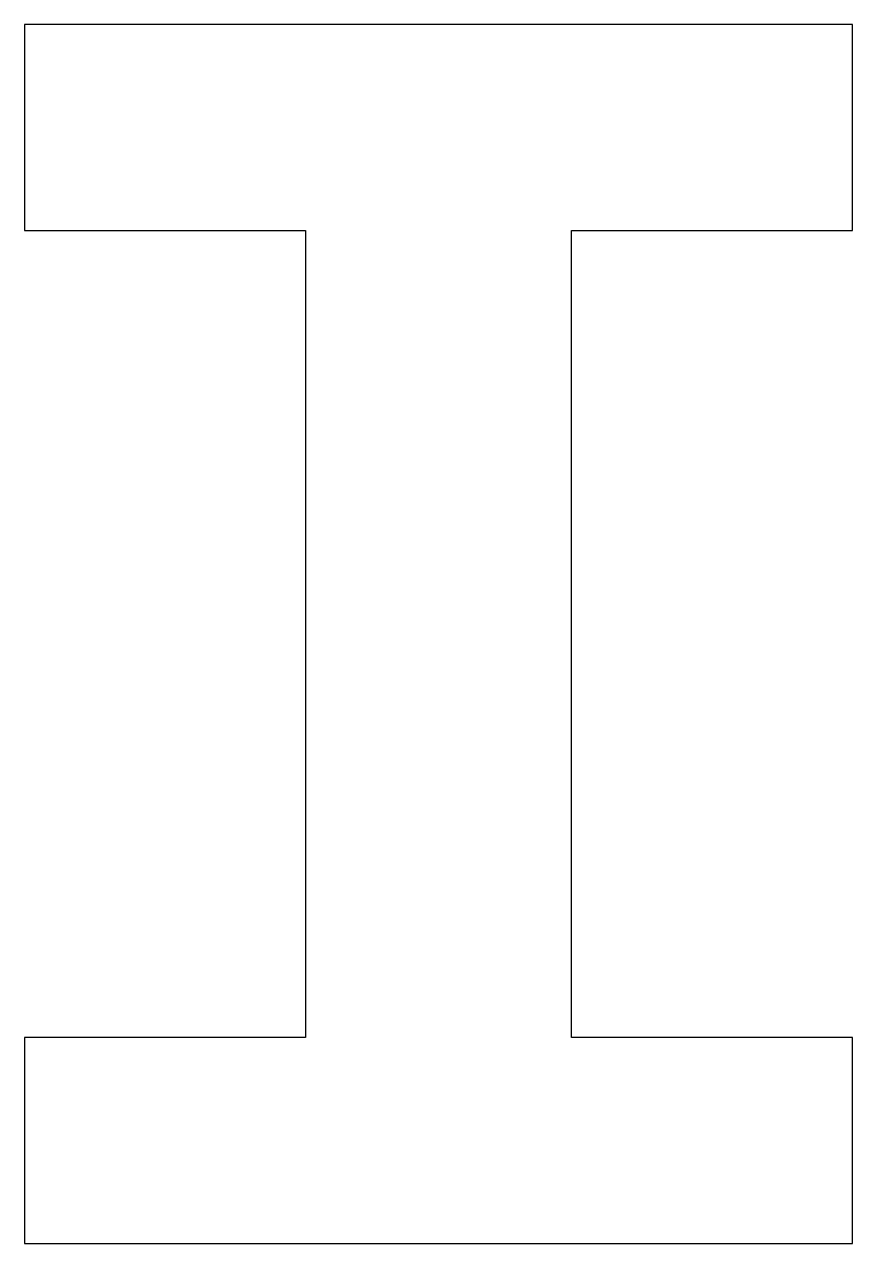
# Model space of a CAD drawing. Header units: metres. Extents: x -28.5 to 30.5, y -84.9 to 2.
import ezdxf

# ---------------------------------------------------------------- set-up
doc = ezdxf.new("R2010")
doc.units = ezdxf.units.M

msp = doc.modelspace()

# ---------------------------------------------------------------- linework, layer by layer
for p, q in [((30.4629, 1.99879), (-28.5473, 1.99879)), ((-28.5473, 1.99879), (-28.5473, -12.6891)), ((30.4629, -12.6891), (30.4629, 1.99879)), ((-28.5473, -12.6891), (-8.51273, -12.6891)), ((-8.51273, -12.6891), (-8.51273, -70.2183)), ((10.4274, -70.2183), (10.4274, -12.6891)), ((10.4274, -12.6891), (30.4629, -12.6891)), ((-8.51273, -70.2183), (-28.5473, -70.2183)), ((-28.5473, -70.2183), (-28.5473, -84.9062)), ((30.4629, -70.2183), (10.4274, -70.2183)), ((30.4629, -84.9062), (30.4629, -70.2183)), ((-28.5473, -84.9062), (30.4629, -84.9062))]:
    msp.add_line(p, q)

doc.saveas('drawing.dxf')
